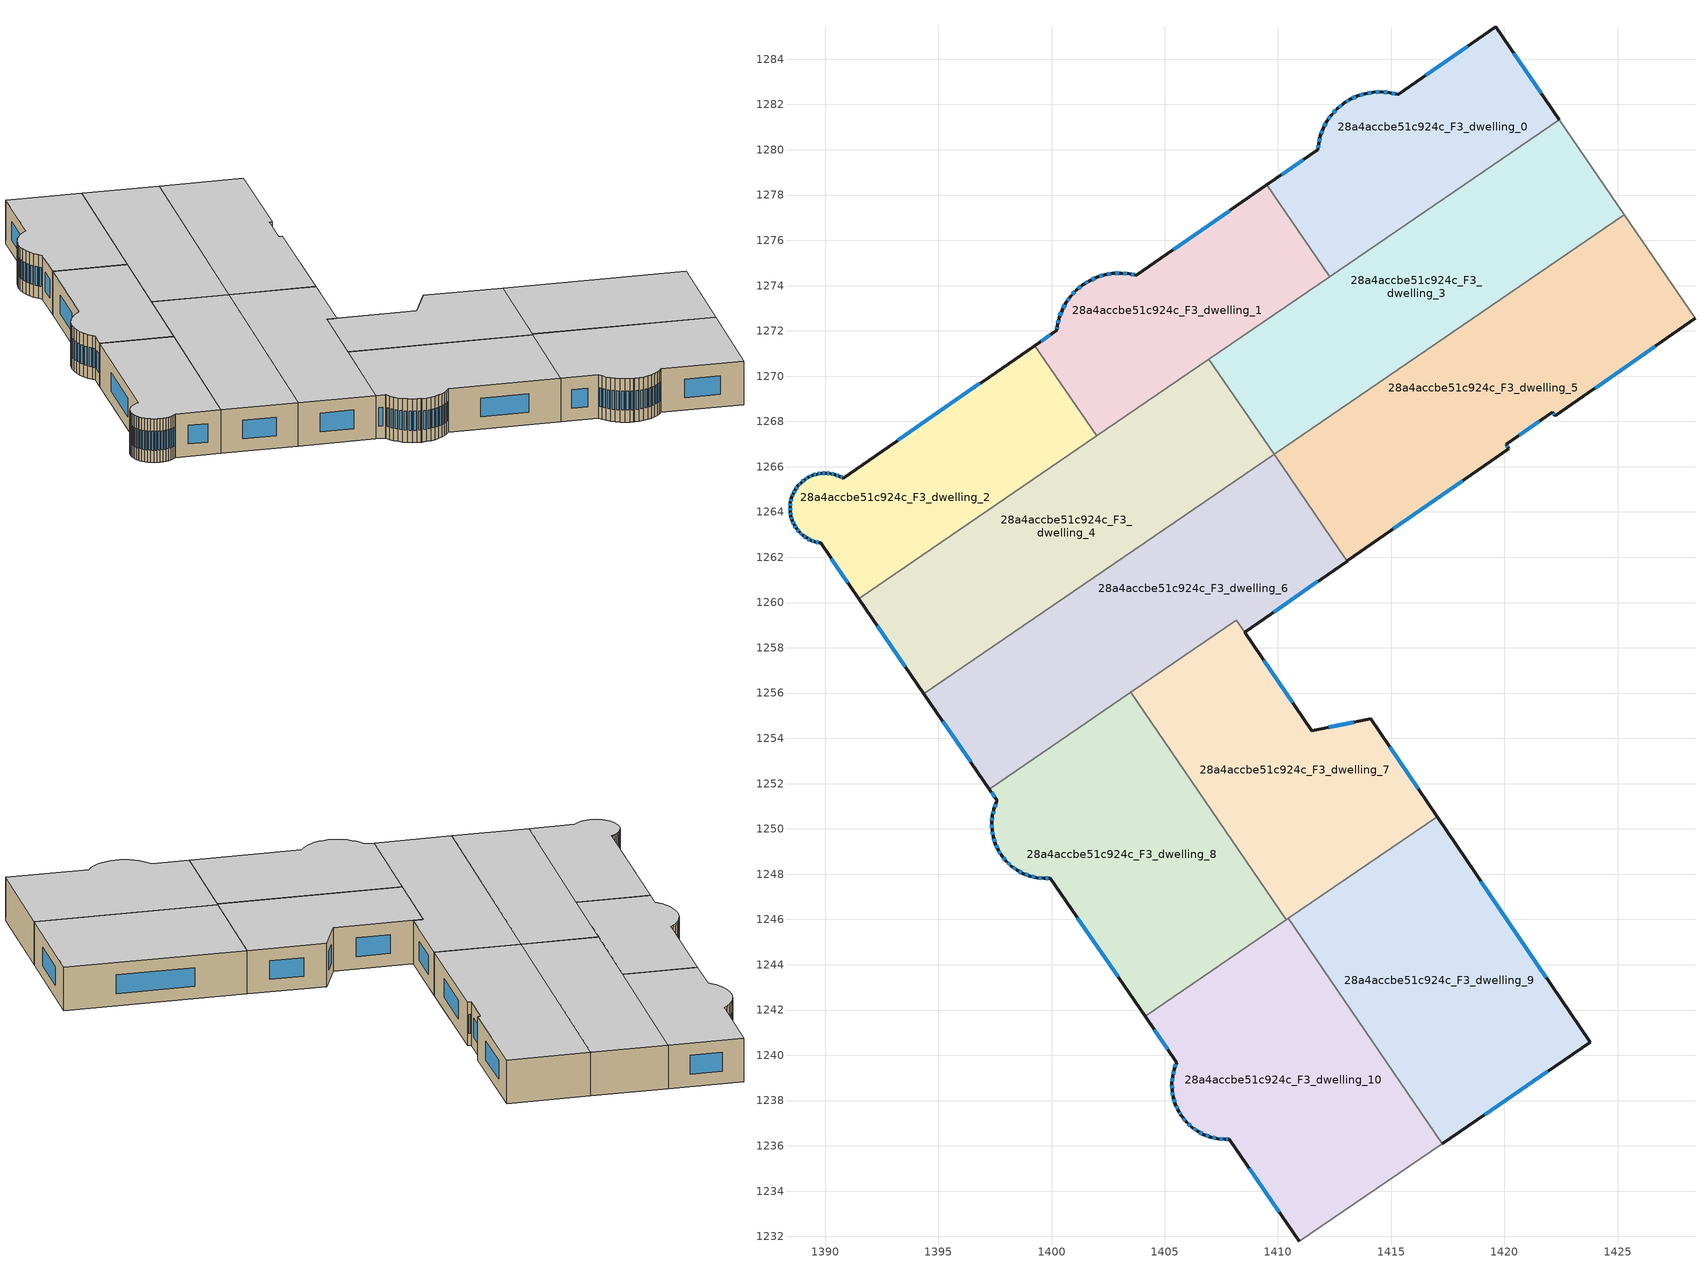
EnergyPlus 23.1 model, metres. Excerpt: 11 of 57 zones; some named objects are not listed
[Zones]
28a4accbe51c924c_F3_dwelling_0
 floor to 28a4accbe51c924c_F2_dwelling_0 (EU_floor_Construction): 1419.62,1285.44 1422.42,1281.33 1412.28,1274.4 1409.52,1278.45 1411.77,1280 1411.79,1280.26 1411.88,1280.61 1412,1280.95 1412.17,1281.26 1412.38,1281.55 1412.62,1281.82 1412.89,1282.04 1412.94,1282.07 1413.2,1282.23 1413.52,1282.38 1413.86,1282.49 1414.22,1282.54 1414.57,1282.56 1414.93,1282.52 1415.28,1282.44 z9
 wall outside (EU_wall_Construction): 1422.42,1281.33 1419.62,1285.44 1415.28,1282.44 1414.93,1282.52 1414.57,1282.56 1414.22,1282.54 1413.86,1282.49 1413.52,1282.38 1413.2,1282.23 1412.94,1282.07 1412.89,1282.04 1412.62,1281.82 1412.38,1281.55 1412.17,1281.26 1412,1280.95 1411.88,1280.61 1411.79,1280.26 1411.77,1280 1409.52,1278.45 z9:12
 wall to 28a4accbe51c924c_F3_dwelling_1 (EU_wall_Construction): 1409.52,1278.45 1412.28,1274.4 z9:12
 wall to 28a4accbe51c924c_F3_dwelling_3 (EU_wall_Construction): 1412.28,1274.4 1422.42,1281.33 z9:12
 window (EU_Window_Construction): 1411.96,1280.85 1411.91,1280.71 / 1412.12,1281.17 1412.05,1281.04 / 1412.32,1281.47 1412.23,1281.35 / 1412.55,1281.74 1412.44,1281.63 / 1412.82,1281.98 1412.7,1281.88 / 1413.12,1282.19 1413.01,1282.12 / 1413.43,1282.34 1413.29,1282.27 / 1413.77,1282.46 1413.62,1282.41 / 1414.12,1282.53 1413.96,1282.5 / 1414.47,1282.55 1414.32,1282.55 / 1414.83,1282.53 1414.68,1282.55 / 1415.18,1282.46 1415.03,1282.5 / 1418.38,1284.58 1416.52,1283.3 / 1421.62,1282.51 1420.42,1284.26 / 1411.12,1279.56 1410.16,1278.89 / 1411.79,1280.19 1411.77,1280.08 / 1411.85,1280.51 1411.82,1280.36 z9.86:11.14
 ceiling to 28a4accbe51c924c_F4_dwelling_0 (EU_floor_Construction): 1422.42,1281.33 1419.62,1285.44 1415.28,1282.44 1414.93,1282.52 1414.57,1282.56 1414.22,1282.54 1413.86,1282.49 1413.52,1282.38 1413.2,1282.23 1412.94,1282.07 1412.89,1282.04 1412.62,1281.82 1412.38,1281.55 1412.17,1281.26 1412,1280.95 1411.88,1280.61 1411.79,1280.26 1411.77,1280 1409.52,1278.45 1412.28,1274.4 z12
28a4accbe51c924c_F3_dwelling_1
 floor to 28a4accbe51c924c_F2_dwelling_1 (EU_floor_Construction): 1409.52,1278.45 1412.28,1274.4 1401.99,1267.36 1399.26,1271.35 1400.23,1272.03 1400.26,1272.23 1400.34,1272.58 1400.46,1272.92 1400.63,1273.24 1400.84,1273.53 1401.09,1273.8 1401.37,1274.03 1401.41,1274.06 1401.68,1274.22 1402.01,1274.37 1402.35,1274.48 1402.71,1274.54 1403.07,1274.55 1403.43,1274.52 1403.73,1274.45 z9
 wall outside (EU_wall_Construction): 1409.52,1278.45 1403.73,1274.45 1403.43,1274.52 1403.07,1274.55 1402.71,1274.54 1402.35,1274.48 1402.01,1274.37 1401.68,1274.22 1401.41,1274.06 1401.37,1274.03 1401.09,1273.8 1400.84,1273.53 1400.63,1273.24 1400.46,1272.92 1400.34,1272.58 1400.26,1272.23 1400.23,1272.03 1399.26,1271.35 z9:12
 wall to 28a4accbe51c924c_F3_dwelling_2 (EU_wall_Construction): 1399.26,1271.35 1401.99,1267.36 z9:12
 wall to 28a4accbe51c924c_F3_dwelling_4 (EU_wall_Construction): 1401.99,1267.36 1406.96,1270.76 z9:12
 wall to 28a4accbe51c924c_F3_dwelling_3 (EU_wall_Construction): 1406.96,1270.76 1412.29,1274.4 z9:12
 window (EU_Window_Construction): 1400.43,1272.82 1400.37,1272.68 / 1400.58,1273.15 1400.51,1273.01 / 1400.78,1273.45 1400.69,1273.32 / 1401.02,1273.72 1400.91,1273.61 / 1401.29,1273.96 1401.17,1273.87 / 1401.6,1274.18 1401.49,1274.11 / 1401.91,1274.33 1401.77,1274.26 / 1402.25,1274.45 1402.11,1274.4 / 1402.61,1274.52 1402.46,1274.5 / 1402.97,1274.55 1402.81,1274.54 / 1403.33,1274.53 1403.18,1274.54 / 1403.65,1274.47 1403.52,1274.5 / 1407.86,1277.31 1405.39,1275.59 / 1399.95,1271.83 1399.53,1271.55 / 1400.25,1272.17 1400.24,1272.08 / 1400.31,1272.48 1400.28,1272.33 z9.86:11.14
 ceiling to 28a4accbe51c924c_F4_dwelling_1 (EU_floor_Construction): 1412.28,1274.4 1409.52,1278.45 1403.73,1274.45 1403.43,1274.52 1403.07,1274.55 1402.71,1274.54 1402.35,1274.48 1402.01,1274.37 1401.68,1274.22 1401.41,1274.06 1401.37,1274.03 1401.09,1273.8 1400.84,1273.53 1400.63,1273.24 1400.46,1272.92 1400.34,1272.58 1400.26,1272.23 1400.23,1272.03 1399.26,1271.35 1401.99,1267.36 z12
28a4accbe51c924c_F3_dwelling_10
 floor to 28a4accbe51c924c_F2_dwelling_10 (EU_floor_Construction): 1410.46,1246.04 1417.26,1236.1 1410.94,1231.78 1407.85,1236.29 1407.65,1236.29 1407.34,1236.32 1407.03,1236.39 1406.73,1236.5 1406.46,1236.65 1406.2,1236.83 1405.97,1237.05 1405.77,1237.29 1405.74,1237.33 1405.6,1237.55 1405.47,1237.84 1405.38,1238.14 1405.33,1238.45 1405.32,1238.77 1405.35,1239.08 1405.42,1239.39 1405.53,1239.68 1404.13,1241.72 z9
 wall outside (EU_wall_Construction): 1404.13,1241.72 1405.53,1239.68 1405.42,1239.39 1405.35,1239.08 1405.32,1238.77 1405.33,1238.45 1405.38,1238.14 1405.47,1237.84 1405.6,1237.55 1405.74,1237.33 1405.77,1237.29 1405.97,1237.05 1406.2,1236.83 1406.46,1236.65 1406.73,1236.5 1407.03,1236.39 1407.34,1236.32 1407.65,1236.29 1407.85,1236.29 1410.94,1231.78 z9:12
 wall to 28a4accbe51c924c_F3_dwelling_9 (EU_wall_Construction): 1417.26,1236.1 1410.46,1246.04 z9:12
 wall adiabatic (EU_wall_Construction): 1410.94,1231.78 1417.26,1236.1 z9:12
 wall to 28a4accbe51c924c_F3_dwelling_8 (EU_wall_Construction): 1410.37,1245.98 1404.13,1241.72 z9:12
 wall to 28a4accbe51c924c_F3_dwelling_7 (EU_wall_Construction): 1410.46,1246.04 1410.37,1245.98 z9:12
 window (EU_Window_Construction): 1407.42,1236.31 1407.56,1236.3 / 1407.12,1236.37 1407.25,1236.34 / 1406.82,1236.47 1406.94,1236.42 / 1406.54,1236.61 1406.65,1236.54 / 1406.27,1236.78 1406.38,1236.7 / 1406.03,1236.98 1406.13,1236.89 / 1405.83,1237.22 1405.91,1237.12 / 1405.64,1237.49 1405.7,1237.4 / 1405.51,1237.76 1405.56,1237.64 / 1405.41,1238.06 1405.44,1237.93 / 1405.34,1238.36 1405.36,1238.23 / 1405.32,1238.68 1405.32,1238.54 / 1405.34,1238.99 1405.32,1238.86 / 1405.4,1239.3 1405.37,1239.17 / 1405.5,1239.6 1405.45,1239.47 / 1404.53,1241.14 1405.13,1240.26 / 1408.73,1235 1410.06,1233.07 / 1407.71,1236.29 1407.79,1236.29 z9.86:11.14
 ceiling to 28a4accbe51c924c_F4_dwelling_10 (EU_floor_Construction): 1417.26,1236.1 1410.46,1246.04 1404.13,1241.72 1405.53,1239.68 1405.42,1239.39 1405.35,1239.08 1405.32,1238.77 1405.33,1238.45 1405.38,1238.14 1405.47,1237.84 1405.6,1237.55 1405.74,1237.33 1405.77,1237.29 1405.97,1237.05 1406.2,1236.83 1406.46,1236.65 1406.73,1236.5 1407.03,1236.39 1407.34,1236.32 1407.65,1236.29 1407.85,1236.29 1410.94,1231.78 z12
28a4accbe51c924c_F3_dwelling_2
 floor to 28a4accbe51c924c_F2_dwelling_2 (EU_floor_Construction): 1399.26,1271.35 1401.99,1267.36 1391.48,1260.17 1389.8,1262.63 1389.75,1262.64 1389.55,1262.69 1389.36,1262.76 1389.18,1262.85 1389.02,1262.97 1388.87,1263.11 1388.74,1263.26 1388.63,1263.44 1388.55,1263.62 1388.49,1263.81 1388.45,1264.01 1388.45,1264.22 1388.47,1264.42 1388.51,1264.62 1388.53,1264.68 1388.58,1264.81 1388.68,1264.99 1388.8,1265.15 1388.93,1265.3 1389.09,1265.43 1389.26,1265.54 1389.45,1265.62 1389.64,1265.68 1389.84,1265.71 1390.04,1265.72 1390.24,1265.7 1390.44,1265.65 1390.63,1265.58 1390.79,1265.5 z9
 wall outside (EU_wall_Construction): 1399.26,1271.35 1390.79,1265.5 1390.63,1265.58 1390.44,1265.65 1390.24,1265.7 1390.04,1265.72 1389.84,1265.71 1389.64,1265.68 1389.45,1265.62 1389.26,1265.54 1389.09,1265.43 1388.93,1265.3 1388.8,1265.15 1388.68,1264.99 1388.58,1264.81 1388.53,1264.68 1388.51,1264.62 1388.47,1264.42 1388.45,1264.22 1388.45,1264.01 1388.49,1263.81 1388.55,1263.62 1388.63,1263.44 1388.74,1263.26 1388.87,1263.11 1389.02,1262.97 1389.18,1262.85 1389.36,1262.76 1389.55,1262.69 1389.75,1262.64 1389.8,1262.63 1391.48,1260.17 z9:12
 wall to 28a4accbe51c924c_F3_dwelling_4 (EU_wall_Construction): 1391.48,1260.17 1401.99,1267.36 z9:12
 window (EU_Window_Construction): 1389.06,1262.94 1389.13,1262.89 / 1388.91,1263.07 1388.97,1263.01 / 1388.77,1263.22 1388.83,1263.15 / 1388.66,1263.39 1388.71,1263.31 / 1388.57,1263.57 1388.61,1263.49 / 1388.5,1263.76 1388.53,1263.68 / 1388.46,1263.96 1388.48,1263.87 / 1388.45,1264.16 1388.45,1264.07 / 1388.46,1264.36 1388.45,1264.27 / 1388.5,1264.56 1388.48,1264.48 / 1388.57,1264.77 1388.55,1264.71 / 1388.65,1264.93 1388.61,1264.86 / 1388.76,1265.1 1388.71,1265.03 / 1388.89,1265.26 1388.84,1265.19 / 1389.05,1265.39 1388.98,1265.34 / 1389.21,1265.5 1389.14,1265.46 / 1389.39,1265.59 1389.31,1265.56 / 1389.58,1265.66 1389.5,1265.64 / 1389.78,1265.7 1389.7,1265.69 / 1389.98,1265.72 1389.9,1265.71 / 1390.19,1265.71 1390.1,1265.71 / 1390.39,1265.67 1390.3,1265.69 / 1390.58,1265.6 1390.5,1265.63 / 1390.75,1265.52 1390.68,1265.56 / 1396.84,1269.68 1393.21,1267.17 / 1390.28,1261.93 1391,1260.88 / 1389.61,1262.67 1389.69,1262.65 / 1389.41,1262.74 1389.5,1262.71 / 1389.23,1262.82 1389.31,1262.78 z9.86:11.14
 ceiling to 28a4accbe51c924c_F4_dwelling_2 (EU_floor_Construction): 1401.99,1267.36 1399.26,1271.35 1390.79,1265.5 1390.63,1265.58 1390.44,1265.65 1390.24,1265.7 1390.04,1265.72 1389.84,1265.71 1389.64,1265.68 1389.45,1265.62 1389.26,1265.54 1389.09,1265.43 1388.93,1265.3 1388.8,1265.15 1388.68,1264.99 1388.58,1264.81 1388.53,1264.68 1388.51,1264.62 1388.47,1264.42 1388.45,1264.22 1388.45,1264.01 1388.49,1263.81 1388.55,1263.62 1388.63,1263.44 1388.74,1263.26 1388.87,1263.11 1389.02,1262.97 1389.18,1262.85 1389.36,1262.76 1389.55,1262.69 1389.75,1262.64 1389.8,1262.63 1391.48,1260.17 z12
28a4accbe51c924c_F3_dwelling_3
 floor to 28a4accbe51c924c_F2_dwelling_3 (EU_floor_Construction): 1422.42,1281.33 1425.3,1277.12 1409.83,1266.55 1406.96,1270.76 z9
 wall adiabatic (EU_wall_Construction): 1425.3,1277.12 1422.42,1281.33 z9:12
 wall to 28a4accbe51c924c_F3_dwelling_4 (EU_wall_Construction): 1406.96,1270.76 1409.83,1266.55 z9:12
 wall to 28a4accbe51c924c_F3_dwelling_5 (EU_wall_Construction): 1409.84,1266.55 1425.3,1277.12 z9:12
 ceiling to 28a4accbe51c924c_F4_dwelling_3 (EU_floor_Construction): 1425.3,1277.12 1422.42,1281.33 1406.96,1270.76 1409.83,1266.55 z12
28a4accbe51c924c_F3_dwelling_4
 floor to 28a4accbe51c924c_F2_dwelling_4 (EU_floor_Construction): 1406.96,1270.76 1409.83,1266.55 1394.36,1255.97 1391.48,1260.17 z9
 wall outside (EU_wall_Construction): 1391.48,1260.17 1394.36,1255.97 z9:12
 wall to 28a4accbe51c924c_F3_dwelling_6 (EU_wall_Construction): 1394.36,1255.97 1409.83,1266.55 z9:12
 window (EU_Window_Construction): 1392.31,1258.97 1393.54,1257.17 z9.86:11.14
 ceiling to 28a4accbe51c924c_F4_dwelling_4 (EU_floor_Construction): 1409.83,1266.55 1406.96,1270.76 1391.48,1260.17 1394.36,1255.97 z12
28a4accbe51c924c_F3_dwelling_5
 floor to 28a4accbe51c924c_F2_dwelling_5 (EU_floor_Construction): 1425.3,1277.12 1428.42,1272.56 1422.25,1268.24 1422.12,1268.41 1420.08,1266.98 1420.19,1266.8 1413.06,1261.84 1409.84,1266.55 z9
 wall outside (EU_wall_Construction): 1413.06,1261.84 1420.19,1266.8 1420.08,1266.98 1422.12,1268.41 1422.25,1268.24 1428.42,1272.56 z9:12
 wall adiabatic (EU_wall_Construction): 1428.42,1272.56 1425.3,1277.12 z9:12
 wall to 28a4accbe51c924c_F3_dwelling_6 (EU_wall_Construction): 1409.84,1266.55 1412.71,1262.34 1413.06,1261.83 z9:12
 window (EU_Window_Construction): 1424.01,1269.48 1426.66,1271.33 / 1422.16,1268.36 1422.21,1268.29 / 1420.66,1267.39 1421.54,1268 / 1420.16,1266.85 1420.11,1266.93 / 1415.1,1263.25 1418.15,1265.38 z9.86:11.14
 ceiling to 28a4accbe51c924c_F4_dwelling_5 (EU_floor_Construction): 1422.25,1268.24 1428.42,1272.56 1425.3,1277.12 1409.84,1266.55 1413.06,1261.84 1420.19,1266.8 1420.08,1266.98 1422.12,1268.41 z12
28a4accbe51c924c_F3_dwelling_6
 floor to 28a4accbe51c924c_F2_dwelling_6 (EU_floor_Construction): 1409.84,1266.55 1413.06,1261.83 1408.53,1258.68 1408.16,1259.22 1397.25,1251.76 1394.36,1255.97 z9
 wall outside (EU_wall_Construction): 1408.53,1258.68 1413.06,1261.83 / 1394.36,1255.97 1397.25,1251.76 z9:12
 wall to 28a4accbe51c924c_F3_dwelling_7 (EU_wall_Construction): 1403.49,1256.03 1408.16,1259.22 1408.53,1258.68 z9:12
 wall to 28a4accbe51c924c_F3_dwelling_8 (EU_wall_Construction): 1397.25,1251.76 1403.49,1256.03 z9:12
 window (EU_Window_Construction): 1409.82,1259.58 1411.76,1260.93 / 1395.19,1254.77 1396.43,1252.96 z9.86:11.14
 ceiling to 28a4accbe51c924c_F4_dwelling_6 (EU_floor_Construction): 1408.53,1258.68 1413.06,1261.83 1409.84,1266.55 1394.36,1255.97 1397.25,1251.76 1408.16,1259.22 z12
28a4accbe51c924c_F3_dwelling_7
 floor to 28a4accbe51c924c_F2_dwelling_7 (EU_floor_Construction): 1414.09,1254.86 1417.03,1250.54 1410.36,1245.98 1403.49,1256.03 1408.16,1259.22 1411.49,1254.34 z9
 wall outside (EU_wall_Construction): 1417.03,1250.54 1414.09,1254.86 1411.49,1254.34 1408.53,1258.68 z9:12
 wall to 28a4accbe51c924c_F3_dwelling_8 (EU_wall_Construction): 1403.49,1256.03 1410.36,1245.98 z9:12
 wall to 28a4accbe51c924c_F3_dwelling_9 (EU_wall_Construction): 1410.46,1246.04 1417.03,1250.54 z9:12
 window (EU_Window_Construction): 1416.19,1251.77 1414.93,1253.62 / 1413.35,1254.71 1412.23,1254.49 / 1410.65,1255.58 1409.38,1257.44 z9.86:11.14
 ceiling to 28a4accbe51c924c_F4_dwelling_7 (EU_floor_Construction): 1417.03,1250.54 1414.09,1254.86 1411.49,1254.34 1408.16,1259.22 1403.49,1256.03 1410.36,1245.98 z12
28a4accbe51c924c_F3_dwelling_8
 floor to 28a4accbe51c924c_F2_dwelling_8 (EU_floor_Construction): 1403.49,1256.03 1410.36,1245.98 1404.13,1241.72 1399.95,1247.83 1399.66,1247.82 1399.35,1247.85 1399.05,1247.92 1398.76,1248.03 1398.48,1248.17 1398.23,1248.35 1398,1248.57 1397.81,1248.8 1397.77,1248.85 1397.64,1249.07 1397.51,1249.35 1397.42,1249.65 1397.37,1249.96 1397.36,1250.26 1397.39,1250.58 1397.46,1250.88 1397.57,1251.17 1397.6,1251.24 1397.25,1251.76 z9
 wall outside (EU_wall_Construction): 1397.25,1251.76 1397.6,1251.24 1397.57,1251.17 1397.46,1250.88 1397.39,1250.58 1397.36,1250.26 1397.37,1249.96 1397.42,1249.65 1397.51,1249.35 1397.64,1249.07 1397.77,1248.85 1397.81,1248.8 1398,1248.57 1398.23,1248.35 1398.48,1248.17 1398.76,1248.03 1399.05,1247.92 1399.35,1247.85 1399.66,1247.82 1399.95,1247.83 1404.13,1241.72 z9:12
 window (EU_Window_Construction): 1399.44,1247.84 1399.57,1247.83 / 1399.14,1247.9 1399.27,1247.87 / 1398.84,1248 1398.97,1247.95 / 1398.56,1248.13 1398.68,1248.07 / 1398.3,1248.3 1398.41,1248.22 / 1398.07,1248.5 1398.17,1248.41 / 1397.86,1248.74 1397.95,1248.63 / 1397.68,1249.01 1397.74,1248.91 / 1397.55,1249.27 1397.6,1249.15 / 1397.45,1249.56 1397.49,1249.44 / 1397.38,1249.87 1397.41,1249.74 / 1397.36,1250.18 1397.37,1250.04 / 1397.38,1250.49 1397.37,1250.35 / 1397.44,1250.79 1397.41,1250.66 / 1397.54,1251.08 1397.49,1250.96 / 1397.35,1251.61 1397.5,1251.39 / 1401.14,1246.08 1402.94,1243.46 / 1399.74,1247.82 1399.86,1247.82 z9.86:11.14
 ceiling to 28a4accbe51c924c_F4_dwelling_8 (EU_floor_Construction): 1410.36,1245.98 1403.49,1256.03 1397.25,1251.76 1397.6,1251.24 1397.57,1251.17 1397.46,1250.88 1397.39,1250.58 1397.36,1250.26 1397.37,1249.96 1397.42,1249.65 1397.51,1249.35 1397.64,1249.07 1397.77,1248.85 1397.81,1248.8 1398,1248.57 1398.23,1248.35 1398.48,1248.17 1398.76,1248.03 1399.05,1247.92 1399.35,1247.85 1399.66,1247.82 1399.95,1247.83 1404.13,1241.72 z12
28a4accbe51c924c_F3_dwelling_9
 floor to 28a4accbe51c924c_F2_dwelling_9 (EU_floor_Construction): 1417.03,1250.54 1423.79,1240.57 1417.26,1236.1 1410.46,1246.04 z9
 wall outside (EU_wall_Construction): 1417.26,1236.1 1423.79,1240.57 1417.03,1250.54 z9:12
 window (EU_Window_Construction): 1421.86,1243.42 1418.96,1247.69 / 1419.13,1237.38 1421.93,1239.3 z9.86:11.14
 ceiling to 28a4accbe51c924c_F4_dwelling_9 (EU_floor_Construction): 1423.79,1240.57 1417.03,1250.54 1410.46,1246.04 1417.26,1236.1 z12
[Building]
EU S2 Campaign: North Axis=0; Terrain=City; Solar Distribution=FullExterior
[Site:Location]
Helsinki-Vantaa.AP: Latitude=60.317; Longitude=24.963; Time Zone=2; Elevation=54.6
[SizingPeriod:WeatherFileDays]
AnnualSizingPeriod: Begin Month=1; Begin Day of Month=1; End Month=12; End Day of Month=31; Day of Week for Start Day=Monday; Use Weather File Daylight Saving Period=No; Use Weather File Rain and Snow Indicators=No
[MATERIAL]
EU_InternalMass_Material: Roughness=MediumRough; Thickness=0.1; Conductivity=1; Density=1800; Specific Heat=900; Thermal Absorptance=0.9; Solar Absorptance=0.7; Visible Absorptance=0.7
[MATERIAL:NOMASS] Roughness=MediumRough; Thermal Absorptance=0.9; Solar Absorptance=0.7; Visible Absorptance=0.7
Name | Thermal Resistance
EU_wall_NoMass | 1.10183
EU_floor_NoMass | 1.70606
[WINDOWMATERIAL:SIMPLEGLAZINGSYSTEM]
EU_Window_SimpleGlazing: UFactor=3.11035; Solar Heat Gain Coefficient=0.8; Visible Transmittance=0.8
[CONSTRUCTION]
EU_wall_Construction: EU_wall_NoMass
EU_floor_Construction: EU_floor_NoMass
EU_Window_Construction: EU_Window_SimpleGlazing
EU_InternalMass_Construction: EU_InternalMass_Material
[ZONE] Type=1; Multiplier=1; Ceiling Height=autocalculate; Floor Area=autocalculate; Part of Total Floor Area=Yes
Name | Volume
28a4accbe51c924c_F3_dwelling_0 | 191.136
28a4accbe51c924c_F3_dwelling_1 | 191.141
28a4accbe51c924c_F3_dwelling_10 | 286.737
28a4accbe51c924c_F3_dwelling_2 | 191.16
28a4accbe51c924c_F3_dwelling_3 | 286.757
28a4accbe51c924c_F3_dwelling_4 | 286.745
28a4accbe51c924c_F3_dwelling_5 | 314.558
28a4accbe51c924c_F3_dwelling_6 | 297.195
28a4accbe51c924c_F3_dwelling_7 | 248.303
28a4accbe51c924c_F3_dwelling_8 | 286.713
28a4accbe51c924c_F3_dwelling_9 | 286.726
[INTERNALMASS] Construction=EU_InternalMass_Construction
Name | Zone or ZoneList | Surface Area
28a4accbe51c924c_F3_dwelling_0_EU_InternalMass | 28a4accbe51c924c_F3_dwelling_0 | 63.7118
28a4accbe51c924c_F3_dwelling_1_EU_InternalMass | 28a4accbe51c924c_F3_dwelling_1 | 63.713
28a4accbe51c924c_F3_dwelling_2_EU_InternalMass | 28a4accbe51c924c_F3_dwelling_2 | 63.7205
28a4accbe51c924c_F3_dwelling_3_EU_InternalMass | 28a4accbe51c924c_F3_dwelling_3 | 95.5856
28a4accbe51c924c_F3_dwelling_4_EU_InternalMass | 28a4accbe51c924c_F3_dwelling_4 | 95.5818
28a4accbe51c924c_F3_dwelling_5_EU_InternalMass | 28a4accbe51c924c_F3_dwelling_5 | 104.865
28a4accbe51c924c_F3_dwelling_6_EU_InternalMass | 28a4accbe51c924c_F3_dwelling_6 | 99.0681
28a4accbe51c924c_F3_dwelling_7_EU_InternalMass | 28a4accbe51c924c_F3_dwelling_7 | 82.7844
28a4accbe51c924c_F3_dwelling_8_EU_InternalMass | 28a4accbe51c924c_F3_dwelling_8 | 95.5709
28a4accbe51c924c_F3_dwelling_9_EU_InternalMass | 28a4accbe51c924c_F3_dwelling_9 | 95.5752
28a4accbe51c924c_F3_dwelling_10_EU_InternalMass | 28a4accbe51c924c_F3_dwelling_10 | 95.5789
[OTHEREQUIPMENT] Fuel Type=Electricity; Design Level Calculation Method=Watts/Area; Power per Zone Floor Area=1; Fraction Latent=0; Fraction Radiant=0; Fraction Lost=0; Carbon Dioxide Generation Rate=0; EndUse Subcategory=EU_Step8_InternalGains
Name | Zone or ZoneList or Space or SpaceList | Schedule
EU_Step8_InternalGain_28a4accbe51c924c_F3_dwelling_0_f000 | 28a4accbe51c924c_F3_dwelling_0 | EU_Step8_GainSchedule_28a4accbe51c924c_F3_dwelling_0_f000
EU_Step8_InternalGain_28a4accbe51c924c_F3_dwelling_1_f000 | 28a4accbe51c924c_F3_dwelling_1 | EU_Step8_GainSchedule_28a4accbe51c924c_F3_dwelling_1_f000
EU_Step8_InternalGain_28a4accbe51c924c_F3_dwelling_2_f000 | 28a4accbe51c924c_F3_dwelling_2 | EU_Step8_GainSchedule_28a4accbe51c924c_F3_dwelling_2_f000
EU_Step8_InternalGain_28a4accbe51c924c_F3_dwelling_3_f000 | 28a4accbe51c924c_F3_dwelling_3 | EU_Step8_GainSchedule_28a4accbe51c924c_F3_dwelling_3_f000
EU_Step8_InternalGain_28a4accbe51c924c_F3_dwelling_4_f000 | 28a4accbe51c924c_F3_dwelling_4 | EU_Step8_GainSchedule_28a4accbe51c924c_F3_dwelling_4_f000
EU_Step8_InternalGain_28a4accbe51c924c_F3_dwelling_5_f000 | 28a4accbe51c924c_F3_dwelling_5 | EU_Step8_GainSchedule_28a4accbe51c924c_F3_dwelling_5_f000
EU_Step8_InternalGain_28a4accbe51c924c_F3_dwelling_6_f000 | 28a4accbe51c924c_F3_dwelling_6 | EU_Step8_GainSchedule_28a4accbe51c924c_F3_dwelling_6_f000
EU_Step8_InternalGain_28a4accbe51c924c_F3_dwelling_7_f000 | 28a4accbe51c924c_F3_dwelling_7 | EU_Step8_GainSchedule_28a4accbe51c924c_F3_dwelling_7_f000
EU_Step8_InternalGain_28a4accbe51c924c_F3_dwelling_8_f000 | 28a4accbe51c924c_F3_dwelling_8 | EU_Step8_GainSchedule_28a4accbe51c924c_F3_dwelling_8_f000
EU_Step8_InternalGain_28a4accbe51c924c_F3_dwelling_9_f000 | 28a4accbe51c924c_F3_dwelling_9 | EU_Step8_GainSchedule_28a4accbe51c924c_F3_dwelling_9_f000
EU_Step8_InternalGain_28a4accbe51c924c_F3_dwelling_10_f000 | 28a4accbe51c924c_F3_dwelling_10 | EU_Step8_GainSchedule_28a4accbe51c924c_F3_dwelling_10_f000
[ZONEVENTILATION:DESIGNFLOWRATE] Schedule=EU_AlwaysOn; Design Flow Rate Calculation Method=AirChanges/Hour; Air Changes per Hour=0.756316; Ventilation Type=Natural; Fan Pressure Rise=0; Fan Total Efficiency=1; Constant Term Coefficient=1; Temperature Term Coefficient=0; Velocity Term Coefficient=0; Velocity Squared Term Coefficient=0; Minimum Indoor Temperature=-100; Maximum Indoor Temperature=100; Delta Temperature=-100; Minimum Outdoor Temperature=-100; Maximum Outdoor Temperature=100; Maximum Wind Speed=40
Name | Zone or ZoneList or Space or SpaceList
EU_ConstantAir_28a4accbe51c924c_F3_dwelling_0 | 28a4accbe51c924c_F3_dwelling_0
EU_ConstantAir_28a4accbe51c924c_F3_dwelling_1 | 28a4accbe51c924c_F3_dwelling_1
EU_ConstantAir_28a4accbe51c924c_F3_dwelling_2 | 28a4accbe51c924c_F3_dwelling_2
EU_ConstantAir_28a4accbe51c924c_F3_dwelling_3 | 28a4accbe51c924c_F3_dwelling_3
EU_ConstantAir_28a4accbe51c924c_F3_dwelling_4 | 28a4accbe51c924c_F3_dwelling_4
EU_ConstantAir_28a4accbe51c924c_F3_dwelling_5 | 28a4accbe51c924c_F3_dwelling_5
EU_ConstantAir_28a4accbe51c924c_F3_dwelling_6 | 28a4accbe51c924c_F3_dwelling_6
EU_ConstantAir_28a4accbe51c924c_F3_dwelling_7 | 28a4accbe51c924c_F3_dwelling_7
EU_ConstantAir_28a4accbe51c924c_F3_dwelling_8 | 28a4accbe51c924c_F3_dwelling_8
EU_ConstantAir_28a4accbe51c924c_F3_dwelling_9 | 28a4accbe51c924c_F3_dwelling_9
EU_ConstantAir_28a4accbe51c924c_F3_dwelling_10 | 28a4accbe51c924c_F3_dwelling_10
[HVACTEMPLATE:ZONE:IDEALLOADSAIRSYSTEM] System Availability Schedule=EU_AlwaysOn; Maximum Heating Supply Air Temperature=50; Minimum Cooling Supply Air Temperature=13; Maximum Heating Supply Air Humidity Ratio=0.0156; Minimum Cooling Supply Air Humidity Ratio=0.0077; Heating Limit=NoLimit; Cooling Limit=NoLimit; Heating Availability Schedule=EU_AlwaysOn; Cooling Availability Schedule=EU_CoolingOff; Dehumidification Control Type=ConstantSensibleHeatRatio; Cooling Sensible Heat Ratio=0.7; Dehumidification Setpoint=60; Humidification Control Type=None; Humidification Setpoint=30; Outdoor Air Method=None; Outdoor Air Flow Rate per Person=0.00944; Outdoor Air Flow Rate per Zone Floor Area=0; Outdoor Air Flow Rate per Zone=0; Demand Controlled Ventilation Type=None; Outdoor Air Economizer Type=NoEconomizer; Heat Recovery Type=None; Sensible Heat Recovery Effectiveness=0.7; Latent Heat Recovery Effectiveness=0.65
Name | Template Thermostat
28a4accbe51c924c_F3_dwelling_0 | EU_HeatOnly_28a4accbe51c924c_F3_dwelling_0
28a4accbe51c924c_F3_dwelling_1 | EU_HeatOnly_28a4accbe51c924c_F3_dwelling_1
28a4accbe51c924c_F3_dwelling_2 | EU_HeatOnly_28a4accbe51c924c_F3_dwelling_2
28a4accbe51c924c_F3_dwelling_3 | EU_HeatOnly_28a4accbe51c924c_F3_dwelling_3
28a4accbe51c924c_F3_dwelling_4 | EU_HeatOnly_28a4accbe51c924c_F3_dwelling_4
28a4accbe51c924c_F3_dwelling_5 | EU_HeatOnly_28a4accbe51c924c_F3_dwelling_5
28a4accbe51c924c_F3_dwelling_6 | EU_HeatOnly_28a4accbe51c924c_F3_dwelling_6
28a4accbe51c924c_F3_dwelling_7 | EU_HeatOnly_28a4accbe51c924c_F3_dwelling_7
28a4accbe51c924c_F3_dwelling_8 | EU_HeatOnly_28a4accbe51c924c_F3_dwelling_8
28a4accbe51c924c_F3_dwelling_9 | EU_HeatOnly_28a4accbe51c924c_F3_dwelling_9
28a4accbe51c924c_F3_dwelling_10 | EU_HeatOnly_28a4accbe51c924c_F3_dwelling_10
[SIZING:ZONE] Zone Cooling Design Supply Air Temperature Input Method=SupplyAirTemperature; Zone Cooling Design Supply Air Temperature=13; Zone Heating Design Supply Air Temperature Input Method=SupplyAirTemperature; Zone Heating Design Supply Air Temperature=50; Zone Cooling Design Supply Air Humidity Ratio=0.008; Zone Heating Design Supply Air Humidity Ratio=0.008; Cooling Design Air Flow Method=DesignDay; Cooling Design Air Flow Rate=0; Cooling Minimum Air Flow per Zone Floor Area=0.000762; Cooling Minimum Air Flow=0; Cooling Minimum Air Flow Fraction=0.2; Heating Design Air Flow Method=DesignDay; Heating Design Air Flow Rate=0; Heating Maximum Air Flow per Zone Floor Area=0.002032; Heating Maximum Air Flow=0.141576; Heating Maximum Air Flow Fraction=0.3; Account for Dedicated Outdoor Air System=No; Dedicated Outdoor Air System Control Strategy=NeutralSupplyAir; Dedicated Outdoor Air Low Setpoint Temperature for Design=autosize; Dedicated Outdoor Air High Setpoint Temperature for Design=autosize; Zone Load Sizing Method=Sensible Load Only No Latent Load; Zone Latent Cooling Design Supply Air Humidity Ratio Input Method=HumidityRatioDifference; Zone Cooling Design Supply Air Humidity Ratio Difference=0.005; Zone Latent Heating Design Supply Air Humidity Ratio Input Method=HumidityRatioDifference; Zone Humidification Design Supply Air Humidity Ratio Difference=0.005
28a4accbe51c924c_F3_dwelling_0; 28a4accbe51c924c_F3_dwelling_1; 28a4accbe51c924c_F3_dwelling_2; 28a4accbe51c924c_F3_dwelling_3; 28a4accbe51c924c_F3_dwelling_4; 28a4accbe51c924c_F3_dwelling_5; 28a4accbe51c924c_F3_dwelling_6; 28a4accbe51c924c_F3_dwelling_7; 28a4accbe51c924c_F3_dwelling_8; 28a4accbe51c924c_F3_dwelling_9; 28a4accbe51c924c_F3_dwelling_10
[SCHEDULE:CONSTANT]
Name | Hourly Value
EU_AlwaysOn | 1
EU_CoolingOff | 0
[SCHEDULE:FILE] Column Number=1; Rows to Skip at Top=0; Number of Hours of Data=8760; Column Separator=Comma; Interpolate to Timestep=No; Minutes per Item=60; Adjust Schedule for Daylight Savings=Yes
Name | File
EU_Step8_GainSchedule_28a4accbe51c924c_F3_dwelling_0_f000 | ../../schedules/28a4accbe51c924c/28a4accbe51c924c_F3_dwelling_0_f000_gain.csv
EU_Step8_GainSchedule_28a4accbe51c924c_F3_dwelling_1_f000 | ../../schedules/28a4accbe51c924c/28a4accbe51c924c_F3_dwelling_1_f000_gain.csv
EU_Step8_GainSchedule_28a4accbe51c924c_F3_dwelling_2_f000 | ../../schedules/28a4accbe51c924c/28a4accbe51c924c_F3_dwelling_2_f000_gain.csv
EU_Step8_GainSchedule_28a4accbe51c924c_F3_dwelling_3_f000 | ../../schedules/28a4accbe51c924c/28a4accbe51c924c_F3_dwelling_3_f000_gain.csv
EU_Step8_GainSchedule_28a4accbe51c924c_F3_dwelling_4_f000 | ../../schedules/28a4accbe51c924c/28a4accbe51c924c_F3_dwelling_4_f000_gain.csv
EU_Step8_GainSchedule_28a4accbe51c924c_F3_dwelling_5_f000 | ../../schedules/28a4accbe51c924c/28a4accbe51c924c_F3_dwelling_5_f000_gain.csv
EU_Step8_GainSchedule_28a4accbe51c924c_F3_dwelling_6_f000 | ../../schedules/28a4accbe51c924c/28a4accbe51c924c_F3_dwelling_6_f000_gain.csv
EU_Step8_GainSchedule_28a4accbe51c924c_F3_dwelling_7_f000 | ../../schedules/28a4accbe51c924c/28a4accbe51c924c_F3_dwelling_7_f000_gain.csv
EU_Step8_GainSchedule_28a4accbe51c924c_F3_dwelling_8_f000 | ../../schedules/28a4accbe51c924c/28a4accbe51c924c_F3_dwelling_8_f000_gain.csv
EU_Step8_GainSchedule_28a4accbe51c924c_F3_dwelling_9_f000 | ../../schedules/28a4accbe51c924c/28a4accbe51c924c_F3_dwelling_9_f000_gain.csv
EU_Step8_GainSchedule_28a4accbe51c924c_F3_dwelling_10_f000 | ../../schedules/28a4accbe51c924c/28a4accbe51c924c_F3_dwelling_10_f000_gain.csv
